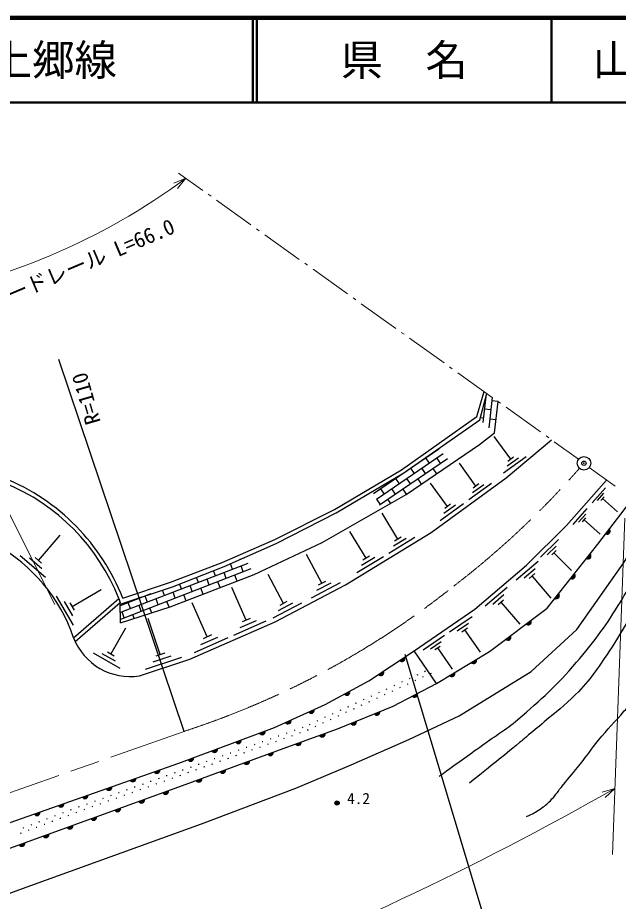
# Model space of a CAD drawing. Units: millimetres, scale not verified. Extents: x 40000 to 680000, y 20000 to 380000.
# Drawn here: x 270016 to 340887, y 275705 to 380000 of the extents above; entities that cross this region are included whole.
import ezdxf
from ezdxf.enums import TextEntityAlignment as Align

# ---------------------------------------------------------------- set-up
doc = ezdxf.new("R2010")
doc.units = ezdxf.units.MM
doc.header["$LTSCALE"] = 1000
doc.header["$PDMODE"] = 32
doc.header["$PDSIZE"] = 500
doc.linetypes.add('CHAIN', pattern=[18.5, 12, -1.5, 3.5, -1.5])
for name, color, linetype, lineweight in [('M-BGD', 7, 'Continuous', 25), ('M-BMK', 2, 'CHAIN', 13), ('M-BMK-HTXT', 7, 'Continuous', 13), ('M-BMK-SRVR', 3, 'Continuous', 25), ('M-STR-HTXT', 7, 'Continuous', 13), ('M-STR-STRC', 7, 'Continuous', 25), ('M-TTL', 2, 'Continuous', 140), ('M-TTL-LINE', 7, 'Continuous', 50)]:
    doc.layers.add(name, color=color, linetype=linetype, lineweight=lineweight)
doc.layers.add('M-OTRS', color=6, linetype='Continuous')
doc.layers.add('M-TTL-TXT', color=7, linetype='Continuous')
doc.styles.add('ＭＳ ゴシック', font='')
doc.styles.get('ＭＳ ゴシック').set_extended_font_data('MS Gothic')

msp = doc.modelspace()

# ---------------------------------------------------------------- linework, layer by layer
at = {"layer": 'M-BGD'}
for p, q in [((325272, 335287), (324917, 332209)), ((325222, 334852), (325156, 334860)), ((326014, 335179), (325602, 331606)), ((325844, 333698), (325099, 333784)), ((326712, 334680), (325967, 334766)), ((326288, 331003), (326712, 334680)), ((324975, 332716), (324589, 332761)), ((326466, 332544), (325720, 332630)), ((328188, 327874), (326235, 330554)), ((319704, 329068), (311998, 323801)), ((319075, 328638), (319037, 328692)), ((320214, 328508), (312359, 323139)), ((320723, 327947), (312720, 322477)), ((318610, 327412), (318187, 328031)), ((319921, 327399), (319498, 328018)), ((330016, 328181), (327337, 326228)), ((329102, 328027), (327762, 327051)), ((328523, 328118), (327853, 327630)), ((316835, 326199), (316412, 326818)), ((317300, 327424), (317277, 327457)), ((318146, 326186), (317723, 326805)), ((319457, 326173), (319034, 326793)), ((324092, 324722), (322139, 327402)), ((315060, 324985), (314637, 325604)), ((315525, 326211), (315514, 326227)), ((316371, 324973), (315948, 325592)), ((317682, 324960), (317259, 325579)), ((313285, 323772), (312862, 324391)), ((313750, 324998), (313658, 325132)), ((314596, 323759), (314173, 324379)), ((315907, 323747), (315484, 324366)), ((320751, 322318), (318740, 325078)), ((325920, 325028), (323240, 323076)), ((325006, 324875), (323666, 323899)), ((324427, 324966), (323757, 324478)), ((337806, 322755), (339358, 324514)), ((338414, 323001), (339190, 323880)), ((338828, 323027), (339216, 323466)), ((312821, 322546), (312398, 323165)), ((314035, 322676), (313709, 323153)), ((322634, 322634), (319874, 320622)), ((321693, 322476), (320313, 321470)), ((321096, 322569), (320406, 322067)), ((339022, 323246), (340780, 321694)), ((314875, 318464), (313013, 321520)), ((335543, 320192), (337216, 322087)), ((336198, 320456), (337035, 321404)), ((336644, 320484), (337063, 320958)), ((336853, 320721), (338749, 319048)), ((311122, 316209), (309205, 319355)), ((272461, 315950), (275047, 318930)), ((316868, 318631), (313813, 316769)), ((315871, 318548), (314344, 317617)), ((315257, 318697), (314493, 318231)), ((331713, 316336), (333817, 318422)), ((332500, 316594), (333552, 317637)), ((333024, 316592), (333549, 317114)), ((273304, 313912), (270324, 316499)), ((272882, 314931), (271392, 316224)), ((272833, 315627), (272088, 316274)), ((296786, 316254), (296221, 316036)), ((305899, 313248), (304107, 316654)), ((313175, 316381), (310029, 314463)), ((312149, 316295), (310575, 315336)), ((311516, 316448), (310729, 315969)), ((333287, 316853), (335373, 314750)), ((297160, 315595), (282134, 309785)), ((295364, 314900), (295115, 315544)), ((296637, 314589), (296367, 315288)), ((328833, 313639), (331440, 315871)), ((329764, 313871), (331067, 314987)), ((297535, 314936), (282144, 308984)), ((291353, 313350), (291124, 313943)), ((293359, 314125), (293126, 314726)), ((294632, 313813), (294361, 314513)), ((295905, 313501), (295634, 314201)), ((301364, 310862), (299572, 314269)), ((330369, 313824), (331020, 314382)), ((330695, 314103), (332926, 311497)), ((289348, 312574), (289121, 313161)), ((290621, 312262), (290351, 312962)), ((292626, 313038), (292356, 313737)), ((293900, 312726), (293629, 313426)), ((308050, 313292), (304644, 311500)), ((306975, 313270), (305271, 312374)), ((306325, 313472), (305473, 313024)), ((276453, 310499), (279859, 312492)), ((285730, 311979), (282124, 310585)), ((287343, 311799), (287096, 312436)), ((288616, 311487), (288345, 312186)), ((289889, 311175), (289619, 311875)), ((291894, 311951), (291624, 312650)), ((296974, 308888), (295286, 312727)), ((325159, 310565), (327765, 312796)), ((326090, 310797), (327393, 311913)), ((276597, 308298), (274605, 311704)), ((276525, 309399), (275529, 311102)), ((276702, 310073), (276204, 310925)), ((282149, 308588), (282120, 310928)), ((283332, 310248), (283062, 310947)), ((284064, 311335), (284034, 311413)), ((285337, 311023), (285067, 311723)), ((286611, 310712), (286340, 311411)), ((287881, 310408), (287613, 311099)), ((292385, 306920), (290624, 310924)), ((303515, 310906), (300108, 309115)), ((302439, 310884), (300736, 309988)), ((301790, 311086), (300938, 310638)), ((326694, 310750), (327346, 311308)), ((327020, 311029), (329251, 308423)), ((282600, 309161), (282330, 309860)), ((284605, 309936), (284335, 310636)), ((285827, 309756), (285608, 310324)), ((283774, 309104), (283603, 309548)), ((286843, 304832), (285428, 309105)), ((299315, 308772), (295476, 307084)), ((298144, 308830), (296225, 307986)), ((297454, 309099), (296494, 308677)), ((320966, 307511), (323627, 309341)), ((280991, 304872), (282777, 308000)), ((321860, 307636), (323191, 308551)), ((322421, 307532), (323087, 307990)), ((322754, 307761), (324583, 305099)), ((294827, 306799), (290823, 305038)), ((293606, 306859), (291604, 305979)), ((292885, 307140), (291884, 306699)), ((317879, 305389), (320384, 307112)), ((318721, 305507), (319973, 306368)), ((319249, 305409), (319875, 305839)), ((319562, 305624), (321285, 303119)), ((282108, 303198), (278981, 304984)), ((281549, 304035), (279986, 304928)), ((281382, 304649), (280600, 305096)), ((288089, 304651), (285952, 303944)), ((287378, 305009), (286309, 304655)), ((319435, 301425), (316807, 305259)), ((289334, 304471), (285061, 303056)), ((318124, 302853), (318033, 302811)), ((318787, 302607), (318696, 302566)), ((315398, 301601), (315307, 301559)), ((316306, 302018), (316216, 301977)), ((316969, 301773), (316879, 301731)), ((317215, 302436), (317124, 302394)), ((317878, 302190), (317787, 302148)), ((313580, 300766), (313489, 300725)), ((314243, 300521), (314152, 300479)), ((314489, 301184), (314398, 301142)), ((315152, 300938), (315061, 300896)), ((316061, 301355), (315970, 301314)), ((310854, 299514), (310763, 299472)), ((311763, 299932), (311672, 299890)), ((312426, 299686), (312335, 299644)), ((312671, 300349), (312581, 300307)), ((313335, 300103), (313244, 300062)), ((309037, 298679), (308946, 298638)), ((309700, 298434), (309609, 298392)), ((309945, 299097), (309854, 299055)), ((310608, 298851), (310517, 298809)), ((311517, 299269), (311426, 299227)), ((306310, 297427), (306219, 297386)), ((307219, 297845), (307128, 297803)), ((307882, 297599), (307791, 297557)), ((308128, 298262), (308037, 298220)), ((308791, 298016), (308700, 297975)), ((303661, 296222), (303567, 296189)), ((304493, 296593), (304402, 296551)), ((305156, 296347), (305065, 296305)), ((305402, 297010), (305311, 296968)), ((306065, 296764), (305974, 296723)), ((306973, 297182), (306882, 297140)), ((300834, 295218), (300740, 295185)), ((301777, 295553), (301682, 295519)), ((302415, 295249), (302321, 295216)), ((302719, 295888), (302625, 295854)), ((303357, 295584), (303263, 295550)), ((304247, 295930), (304156, 295888)), ((304300, 295919), (304206, 295885)), ((298007, 294214), (297913, 294181)), ((298950, 294549), (298855, 294515)), ((299588, 294245), (299494, 294212)), ((299892, 294884), (299798, 294850)), ((300530, 294580), (300436, 294546)), ((301473, 294914), (301379, 294881)), ((295180, 293210), (295086, 293177)), ((296123, 293545), (296028, 293511)), ((296761, 293241), (296667, 293208)), ((297065, 293880), (296971, 293846)), ((297703, 293576), (297609, 293542)), ((298646, 293910), (298552, 293877)), ((292353, 292206), (292259, 292173)), ((293296, 292541), (293201, 292507)), ((293934, 292237), (293840, 292204)), ((294238, 292875), (294144, 292842)), ((294876, 292572), (294782, 292538)), ((295819, 292906), (295725, 292873)), ((289526, 291202), (289432, 291169)), ((290469, 291537), (290374, 291503)), ((291107, 291233), (291013, 291199)), ((291411, 291871), (291317, 291838)), ((292049, 291568), (291955, 291534)), ((292992, 291902), (292898, 291869)), ((286699, 290198), (286605, 290165)), ((287642, 290533), (287547, 290499)), ((288280, 290229), (288186, 290195)), ((288584, 290867), (288490, 290834)), ((289223, 290564), (289128, 290530)), ((290165, 290898), (290071, 290865)), ((283872, 289194), (283778, 289161)), ((284815, 289529), (284720, 289495)), ((285453, 289225), (285359, 289191)), ((285757, 289863), (285663, 289830)), ((286396, 289560), (286301, 289526)), ((287338, 289894), (287244, 289861)), ((280103, 287855), (280009, 287822)), ((281045, 288190), (280951, 288156)), ((281684, 287886), (281590, 287853)), ((281988, 288525), (281893, 288491)), ((282626, 288221), (282532, 288187)), ((282930, 288859), (282836, 288826)), ((283569, 288555), (283474, 288522)), ((284511, 288890), (284417, 288857)), ((277257, 286847), (277163, 286812)), ((278218, 287186), (278124, 287152)), ((278857, 286882), (278763, 286849)), ((279161, 287521), (279066, 287487)), ((279799, 287217), (279705, 287183)), ((280742, 287551), (280647, 287518)), ((274450, 285789), (274356, 285753)), ((275386, 286141), (275292, 286106)), ((276030, 285850), (275936, 285815)), ((276321, 286494), (276228, 286459)), ((276965, 286203), (276872, 286168)), ((277901, 286556), (277808, 286521)), ((277915, 286547), (277820, 286514)), ((271643, 284730), (271549, 284695)), ((272579, 285083), (272485, 285047)), ((273223, 284791), (273129, 284756)), ((273514, 285436), (273421, 285400)), ((274158, 285144), (274065, 285109)), ((275094, 285497), (275001, 285462)), ((270416, 283733), (270322, 283697)), ((270707, 284377), (270614, 284342)), ((271351, 284086), (271258, 284050)), ((272287, 284438), (272194, 284403))]:
    msp.add_line(p, q, dxfattribs=at)
for points in [[(282411, 311480), (288058, 313369), (294131, 315682), (300339, 318416), (307389, 321945), (315310, 326647), (324183, 332932), (325045, 335872)], [(282122, 310774), (288272, 312828), (294361, 315209), (300523, 317948), (307600, 321556), (315590, 326272), (324531, 332548), (325368, 335642)], [(282149, 308588), (288019, 310452), (297910, 314277), (305939, 318073), (315845, 323705), (324513, 329630), (326288, 331003)], [(284387, 302306), (290322, 304272), (300400, 308703), (308710, 313074), (318818, 319235), (327664, 325680), (333004, 330179)], [(316807, 305259), (323954, 310173), (330055, 315395), (334771, 320073), (339502, 325432)], [(228829, 267969), (242557, 272240), (248561, 274460), (262444, 279579), (289915, 289518), (301335, 293760), (307759, 296051), (314316, 298754), (319435, 301425), (325676, 305174), (332497, 310313), (338480, 317879), (342591, 323233)], [(228943, 261470), (244162, 267267), (250533, 269647), (270163, 277047), (291687, 284855), (302847, 289055), (309379, 291805), (316152, 294813), (322110, 297589), (330604, 302817), (335994, 307802), (341486, 315618), (345135, 321422)], [(276603, 306810), (281944, 311429), (282120, 310928), (276806, 306340)], [(241472, 275561), (247404, 277562), (261280, 282239), (289014, 292010), (300323, 296211), (306291, 298929), (311463, 301715), (316807, 305259)]]:
    msp.add_lwpolyline(points, dxfattribs=at)
for radius in [250, 204, 159, 114, 68.2, 22.7]:
    msp.add_circle((307705, 287312), radius, dxfattribs=at)
for centre, radius, start, end in [((259023, 302375), 25098, 21.27055, 114.41766), ((259340, 302585), 24273, 21.36796, 114.25384), ((258056, 300590), 19562, 18.53783, 103.25874), ((339579, 319399), 354, 241.27628, 43.68146), ((339579, 319399), 283, 243.50032, 41.45742), ((339579, 319399), 212, 247.24664, 37.71109), ((339579, 319399), 142, 254.95837, 29.99936), ((339579, 319399), 100, 265.27604, 19.6817), ((337307, 316483), 354, 240.46255, 42.86773), ((337307, 316483), 283, 242.68659, 40.64369), ((337307, 316483), 212, 246.43292, 36.89737), ((337307, 316483), 142, 254.14465, 29.18564), ((337307, 316483), 100, 264.46231, 18.86797), ((335446, 314130), 354, 240.46255, 42.86773), ((335446, 314130), 283, 242.68659, 40.64369), ((335446, 314130), 212, 246.43292, 36.89737), ((335446, 314130), 142, 254.14465, 29.18564), ((335446, 314130), 100, 264.46231, 18.86797), ((333585, 311776), 354, 240.46255, 42.86773), ((333585, 311776), 283, 242.68659, 40.64369), ((333585, 311776), 212, 246.43292, 36.89737), ((333585, 311776), 142, 254.14465, 29.18564), ((333585, 311776), 100, 264.46231, 18.86797), ((330252, 308689), 354, 225.79621, 28.20139), ((330252, 308689), 283, 228.02025, 25.97735), ((330252, 308689), 212, 231.76657, 22.23102), ((330252, 308689), 142, 239.4783, 14.51929), ((330252, 308689), 100, 249.79597, 4.20163), ((283315, 309432), 7206, 201.33542, 278.55538), ((327856, 306884), 354, 225.79621, 28.20139), ((327856, 306884), 283, 228.02025, 25.97735), ((327856, 306884), 212, 231.76657, 22.23102), ((327856, 306884), 142, 239.4783, 14.51929), ((327856, 306884), 100, 249.79597, 4.20163), ((315355, 304361), 354, 222.3522, 24.75738), ((315355, 304361), 283, 224.57624, 22.53334), ((315355, 304361), 212, 228.32256, 18.78701), ((315355, 304361), 142, 236.03429, 11.07528), ((315355, 304361), 100, 246.35196, 0.75762), ((323814, 304118), 354, 219.78203, 22.1872), ((323814, 304118), 283, 222.00606, 19.96317), ((323814, 304118), 212, 225.75239, 16.21684), ((323814, 304118), 142, 233.46412, 8.50511), ((323814, 304118), 100, 243.78178, 358.18745), ((312855, 302703), 354, 222.3522, 24.75738), ((312855, 302703), 283, 224.57624, 22.53334), ((312855, 302703), 212, 228.32256, 18.78701), ((312855, 302703), 142, 236.03429, 11.07528), ((312855, 302703), 100, 246.35196, 0.75762), ((321242, 302574), 354, 219.78203, 22.1872), ((321242, 302574), 283, 222.00606, 19.96317), ((321242, 302574), 212, 225.75239, 16.21684), ((321242, 302574), 142, 233.46412, 8.50511), ((321242, 302574), 100, 243.78178, 358.18745), ((308851, 300369), 354, 217.10874, 19.51392), ((308851, 300369), 283, 219.33278, 17.28988), ((308851, 300369), 212, 223.07911, 13.54356), ((308851, 300369), 142, 230.79084, 5.83183), ((308851, 300369), 100, 241.1085, 355.51416), ((316850, 300138), 354, 216.35439, 18.75957), ((316850, 300138), 283, 218.57843, 16.53553), ((316850, 300138), 212, 222.32476, 12.7892), ((316850, 300138), 142, 230.03649, 5.07747), ((316850, 300138), 100, 240.35415, 354.75981), ((304649, 298241), 354, 213.28189, 15.68706), ((304649, 298241), 283, 215.50592, 13.46303), ((304649, 298241), 212, 219.25225, 9.7167), ((304649, 298241), 142, 226.96398, 2.00497), ((304649, 298241), 100, 237.28164, 351.68731), ((312403, 298025), 354, 211.20061, 13.60578), ((312403, 298025), 283, 213.42464, 11.38174), ((312403, 298025), 212, 217.17097, 7.63542), ((312403, 298025), 142, 224.8827, 359.92369), ((312403, 298025), 100, 235.20036, 349.60603), ((301919, 296997), 354, 213.28189, 15.68706), ((301919, 296997), 283, 215.50592, 13.46303), ((301919, 296997), 212, 219.25225, 9.7167), ((301919, 296997), 142, 226.96398, 2.00497), ((301919, 296997), 100, 237.28164, 351.68731), ((309630, 296881), 354, 211.20061, 13.60578), ((309630, 296881), 283, 213.42464, 11.38174), ((309630, 296881), 212, 217.17097, 7.63542), ((309630, 296881), 142, 224.8827, 359.92369), ((309630, 296881), 100, 235.20036, 349.60603), ((298868, 295728), 354, 209.17601, 11.58119), ((298868, 295728), 283, 211.40005, 9.35715), ((298868, 295728), 212, 215.14638, 5.61082), ((298868, 295728), 142, 222.8581, 357.89909), ((298868, 295728), 100, 233.17577, 347.58143), ((305941, 295460), 354, 208.4303, 10.83548), ((305941, 295460), 283, 210.65434, 8.61144), ((305941, 295460), 212, 214.40067, 4.86512), ((305941, 295460), 142, 222.1124, 357.15339), ((305941, 295460), 100, 232.43006, 346.83572), ((296055, 294683), 354, 209.17601, 11.58119), ((296055, 294683), 283, 211.40005, 9.35715), ((296055, 294683), 212, 215.14638, 5.61082), ((296055, 294683), 142, 222.8581, 357.89909), ((296055, 294683), 100, 233.17577, 347.58143), ((303116, 294452), 354, 208.4303, 10.83548), ((303116, 294452), 283, 210.65434, 8.61144), ((303116, 294452), 212, 214.40067, 4.86512), ((303116, 294452), 142, 222.1124, 357.15339), ((303116, 294452), 100, 232.43006, 346.83572), ((293243, 293639), 354, 209.17601, 11.58119), ((293243, 293639), 283, 211.40005, 9.35715), ((293243, 293639), 212, 215.14638, 5.61082), ((293243, 293639), 142, 222.8581, 357.89909), ((293243, 293639), 100, 233.17577, 347.58143), ((299824, 293256), 354, 209.17601, 11.58119), ((299824, 293256), 283, 211.40005, 9.35715), ((299824, 293256), 212, 215.14638, 5.61082), ((299824, 293256), 142, 222.8581, 357.89909), ((299824, 293256), 100, 233.17577, 347.58143), ((290431, 292594), 354, 209.17601, 11.58119), ((290431, 292594), 283, 211.40005, 9.35715), ((290431, 292594), 212, 215.14638, 5.61082), ((290431, 292594), 142, 222.8581, 357.89909), ((290431, 292594), 100, 233.17577, 347.58143), ((297012, 292212), 354, 209.17601, 11.58119), ((297012, 292212), 283, 211.40005, 9.35715), ((297012, 292212), 212, 215.14638, 5.61082), ((297012, 292212), 142, 222.8581, 357.89909), ((297012, 292212), 100, 233.17577, 347.58143), ((286447, 291163), 354, 208.20543, 10.61061), ((286447, 291163), 283, 210.42947, 8.38657), ((286447, 291163), 212, 214.17579, 4.64024), ((286447, 291163), 142, 221.88752, 356.92851), ((286447, 291163), 100, 232.20519, 346.61085), ((294200, 291167), 354, 209.17601, 11.58119), ((294200, 291167), 283, 211.40005, 9.35715), ((294200, 291167), 212, 215.14638, 5.61082), ((294200, 291167), 142, 222.8581, 357.89909), ((294200, 291167), 100, 233.17577, 347.58143), ((283617, 290166), 354, 208.20543, 10.61061), ((283617, 290166), 283, 210.42947, 8.38657), ((283617, 290166), 212, 214.17579, 4.64024), ((283617, 290166), 142, 221.88752, 356.92851), ((283617, 290166), 100, 232.20519, 346.61085), ((291388, 290122), 354, 209.17601, 11.58119), ((291388, 290122), 283, 211.40005, 9.35715), ((291388, 290122), 212, 215.14638, 5.61082), ((291388, 290122), 142, 222.8581, 357.89909), ((291388, 290122), 100, 233.17577, 347.58143), ((280788, 289169), 354, 208.20543, 10.61061), ((280788, 289169), 283, 210.42947, 8.38657), ((280788, 289169), 212, 214.17579, 4.64024), ((280788, 289169), 142, 221.88752, 356.92851), ((280788, 289169), 100, 232.20519, 346.61085), ((277958, 288172), 354, 208.20543, 10.61061), ((277958, 288172), 283, 210.42947, 8.38657), ((277958, 288172), 212, 214.17579, 4.64024), ((277958, 288172), 142, 221.88752, 356.92851), ((277958, 288172), 100, 232.20519, 346.61085), ((287445, 288682), 354, 208.6872, 11.09237), ((287445, 288682), 283, 210.91123, 8.86834), ((287445, 288682), 212, 214.65756, 5.12201), ((287445, 288682), 142, 222.36929, 357.41028), ((287445, 288682), 100, 232.68695, 347.09262), ((275129, 287175), 354, 208.20543, 10.61061), ((275129, 287175), 283, 210.42947, 8.38657), ((275129, 287175), 212, 214.17579, 4.64024), ((275129, 287175), 142, 221.88752, 356.92851), ((275129, 287175), 100, 232.20519, 346.61085), ((284624, 287661), 354, 208.6872, 11.09237), ((284624, 287661), 283, 210.91123, 8.86834), ((284624, 287661), 212, 214.65756, 5.12201), ((284624, 287661), 142, 222.36929, 357.41028), ((284624, 287661), 100, 232.68695, 347.09262), ((272299, 286178), 354, 208.20543, 10.61061), ((272299, 286178), 283, 210.42947, 8.38657), ((272299, 286178), 212, 214.17579, 4.64024), ((272299, 286178), 142, 221.88752, 356.92851), ((272299, 286178), 100, 232.20519, 346.61085), ((281803, 286640), 354, 208.6872, 11.09237), ((281803, 286640), 283, 210.91123, 8.86834), ((281803, 286640), 212, 214.65756, 5.12201), ((281803, 286640), 142, 222.36929, 357.41028), ((281803, 286640), 100, 232.68695, 347.09262), ((278982, 285620), 354, 208.6872, 11.09237), ((278982, 285620), 283, 210.91123, 8.86834), ((278982, 285620), 212, 214.65756, 5.12201), ((278982, 285620), 142, 222.36929, 357.41028), ((278982, 285620), 100, 232.68695, 347.09262), ((276161, 284599), 354, 208.6872, 11.09237), ((276161, 284599), 283, 210.91123, 8.86834), ((276161, 284599), 212, 214.65756, 5.12201), ((276161, 284599), 142, 222.36929, 357.41028), ((276161, 284599), 100, 232.68695, 347.09262), ((273340, 283578), 354, 208.6872, 11.09237), ((273340, 283578), 283, 210.91123, 8.86834), ((273340, 283578), 212, 214.65756, 5.12201), ((273340, 283578), 142, 222.36929, 357.41028), ((273340, 283578), 100, 232.68695, 347.09262), ((270519, 282558), 354, 208.6872, 11.09237), ((270519, 282558), 283, 210.91123, 8.86834), ((270519, 282558), 212, 214.65756, 5.12201), ((270519, 282558), 142, 222.36929, 357.41028), ((270519, 282558), 100, 232.68695, 347.09262)]:
    msp.add_arc(centre, radius, start, end, dxfattribs=at)
for points, knots in [([(347974, 319401), (346183, 316234), (345727, 315431), (344270, 312897), (342545, 309895), (341751, 308103), (339812, 305234), (338394, 303137), (337629, 301907), (335849, 300107), (334498, 298741), (333607, 298116), (332141, 296874), (331313, 296172), (330842, 295789), (330008, 295094), (329710, 294845), (329543, 294706), (329245, 294458), (326954, 292557), (326209, 291978), (323325, 289659)], [0, 0, 0, 0, 1, 1, 1, 2, 2, 2, 3, 3, 3, 4, 4, 4, 5, 5, 5, 6, 6, 6, 7, 7, 7, 7]), ([(319759, 290484), (322258, 292282), (322885, 292732), (324887, 294175), (326503, 295341), (327510, 295866), (329024, 297162), (331900, 299625), (333505, 301052), (335962, 303933), (338062, 306394), (339161, 307859), (340865, 310609), (342314, 312948), (342777, 313846), (344209, 316809)], [0, 0, 0, 0, 1, 1, 1, 2, 2, 2, 3, 3, 3, 4, 4, 4, 5, 5, 5, 5]), ([(330064, 285701), (330832, 286068), (331091, 286181), (331681, 286598), (332174, 286945), (332440, 287160), (332866, 287585), (333423, 288140), (333642, 288535), (334140, 289143), (334911, 290087), (335339, 290618), (336113, 291559), (336236, 291709), (336311, 291788), (336432, 291941), (337272, 293006), (337673, 293657), (338533, 294707), (339677, 296102), (340421, 296795), (341589, 298172), (341788, 298407), (341853, 298481), (342098, 298776)], [0, 0, 0, 0, 1, 1, 1, 2, 2, 2, 3, 3, 3, 4, 4, 4, 5, 5, 5, 6, 6, 6, 7, 7, 7, 8, 8, 8, 8])]:
    msp.add_open_spline(points, degree=3, knots=knots, dxfattribs=at)
at = {"layer": 'M-BMK'}
msp.add_line((263565, 286581), (289645, 295766), dxfattribs=at)
for centre, radius, start, end in [((258546, 394866), 103328, 307.51607, 318.80453), ((258431, 391836), 101014, 287.99975, 308.61454)]:
    msp.add_arc(centre, radius, start, end, dxfattribs=at)
at = {"layer": 'M-BMK-HTXT'}
for p, q in [((288990, 361665), (291853, 359617)), ((292503, 359152), (292829, 358919)), ((293479, 358454), (297546, 355545)), ((298196, 355079), (298522, 354846)), ((299172, 354381), (303239, 351472)), ((303890, 351006), (304215, 350774)), ((304866, 350308), (308932, 347399)), ((309583, 346934), (309908, 346701)), ((310559, 346235), (314626, 343326)), ((315276, 342861), (315601, 342628)), ((316252, 342163), (320319, 339254)), ((320969, 338788), (321295, 338555)), ((321945, 338090), (326012, 335181)), ((326663, 334715), (326988, 334483)), ((327639, 334017), (331705, 331108)), ((332356, 330643), (332681, 330410)), ((333332, 329944), (336194, 327897)), ((337443, 326898), (340519, 324708))]:
    msp.add_line(p, q, dxfattribs=at)
at = {"layer": 'M-BMK-SRVR'}
msp.add_line((289645, 295766), (274854, 339645), dxfattribs=at)
msp.add_circle((336828, 327409), 800, dxfattribs=at)
at = {"layer": 'M-OTRS'}
msp.add_point((336828, 327409), dxfattribs=at)
at = {"layer": 'M-STR-HTXT'}
for p, q in [((289858, 361044), (288429, 360453)), ((289858, 361044), (288876, 359850)), ((274401, 310723), (255584, 348136)), ((341653, 320919), (340182, 281224)), ((340470, 289012), (338981, 288598)), ((340470, 289012), (339351, 287946))]:
    msp.add_line(p, q, dxfattribs=at)
for centre, radius, start, end in [((243630, 423445), 77658, 279.34999, 306.53167), ((155349, 615103), 374974, 282.24024, 299.58354)]:
    msp.add_arc(centre, radius, start, end, dxfattribs=at)
at = {"layer": 'M-STR-STRC'}
msp.add_line((315697, 304860), (326902, 267613), dxfattribs=at)
at = {"layer": 'M-TTL'}
msp.add_line((680000, 380000), (40000, 380000), dxfattribs=at)
at = {"layer": 'M-TTL-LINE'}
for p, q in [((297750, 380000), (297750, 370000)), ((298250, 380000), (298250, 370000)), ((333000, 380000), (333000, 370000)), ((40000, 370000), (680000, 370000))]:
    msp.add_line(p, q, dxfattribs=at)

# ---------------------------------------------------------------- texts
at = {"layer": 'M-BGD', "style": 'ＭＳ ゴシック'}
msp.add_text('4.2', height=1320, dxfattribs=at).set_placement((308894, 286789), align=Align.BOTTOM_LEFT)
at = {"layer": 'M-BMK-SRVR', "style": 'ＭＳ ゴシック'}
msp.add_text('R=110', height=1833, rotation=106.052, dxfattribs=at).set_placement((278943, 332037), align=Align.MIDDLE_LEFT)
at = {"layer": 'M-STR-HTXT', "style": 'ＭＳ ゴシック'}
msp.add_text('ガードレール L=66.0', height=1833, rotation=22.961, dxfattribs=at).set_placement((278034, 349520), align=Align.BOTTOM_CENTER)
at = {"layer": 'M-TTL-TXT', "style": 'ＭＳ ゴシック'}
msp.add_text('一般県道\u3000新山口(停)上郷線', height=3666, dxfattribs=at).set_placement((216734, 375000), align=Align.MIDDLE_LEFT)
for s, p in [('県\u3000名', (315625, 375000)), ('山\u3000口\u3000県', (350375, 375000))]:
    msp.add_text(s, height=3666, dxfattribs=at).set_placement(p, align=Align.MIDDLE_CENTER)

doc.saveas('drawing.dxf')
